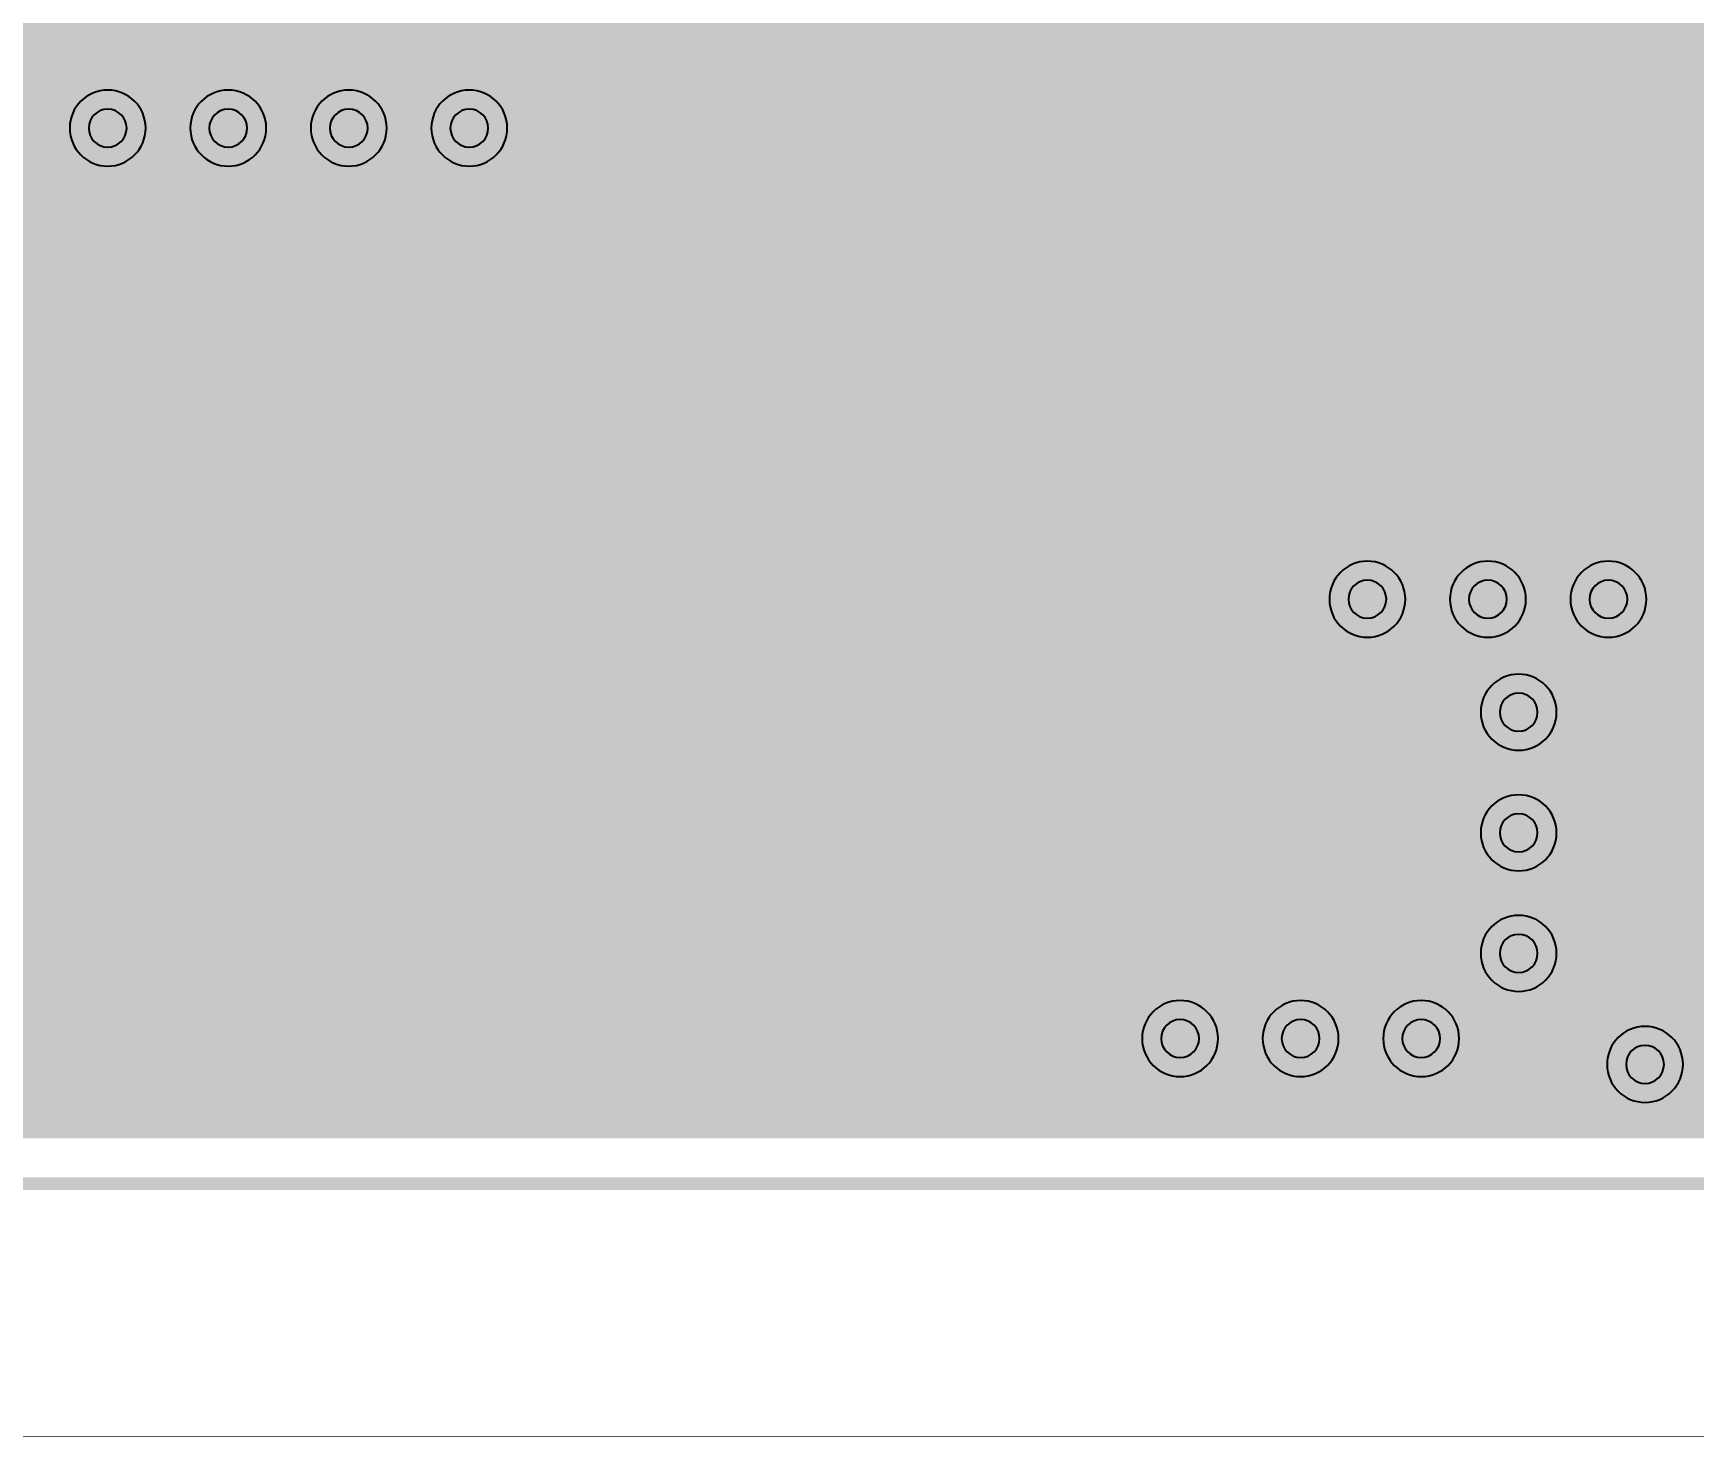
# Model space of a CAD drawing. Header units: millimetres. Extents: x -2 to 135, y -2 to 106.
# Drawn here: x 43.79 to 56.91, y -2 to 9.08 of the extents above; entities that cross this region are included whole.
import ezdxf

# ---------------------------------------------------------------- set-up
doc = ezdxf.new("R2010")
doc.units = ezdxf.units.MM
doc.header["$MEASUREMENT"] = 0
for name, color, linetype, true_color in [('Board-Outline-Layer', 7, 'Continuous', 0xff00ff), ('Bottom-Layer', 7, 'Continuous', 0x0000ff), ('Bottom-Paste-Mask-Layer', 7, 'Continuous', 0x800000), ('Bottom-Solder-Mask-Layer', 7, 'Continuous', 0xaa00ff), ('Hole-Layer', 7, 'Continuous', 0x222222), ('Multi-Layer', 7, 'Continuous', 0xc0c0c0), ('Top-Layer', 7, 'Continuous', 0xff0000), ('Top-Paste-Mask-Layer', 7, 'Continuous', 0x808080), ('Top-Silkscreen-Layer', 7, 'Continuous', 0xffcc00), ('Top-Solder-Mask-Layer', 7, 'Continuous', 0x800080)]:
    doc.layers.add(name, color=color, linetype=linetype, true_color=true_color)

msp = doc.modelspace()

# ---------------------------------------------------------------- hatches: boundary and pattern name
at = {"layer": 'Bottom-Layer'}
for points in [[(126.424, 0.358), (41.676, 0.358), (42.32, 1.129), (42.801, 2.011), (43.099, 2.97), (43.204, 3.969), (43.111, 4.969), (42.825, 5.932), (42.355, 6.82), (41.72, 7.598), (40.945, 8.237), (40.06, 8.713), (39.1, 9.005), (38.1, 9.104), (37.101, 9.005), (36.14, 8.713), (35.255, 8.237), (34.48, 7.598), (33.845, 6.82), (33.376, 5.932), (33.089, 4.969), (32.996, 3.969), (33.101, 2.97), (33.399, 2.011), (33.88, 1.129), (34.524, 0.358), (0.358, 0.358), (0.358, 99.542), (34.524, 99.542), (33.88, 98.771), (33.399, 97.889), (33.101, 96.93), (32.996, 95.931), (33.089, 94.931), (33.376, 93.968), (33.845, 93.081), (34.48, 92.302), (35.255, 91.663), (36.14, 91.188), (37.101, 90.895), (38.1, 90.796), (39.1, 90.895), (40.06, 91.188), (40.945, 91.663), (41.72, 92.302), (42.355, 93.081), (42.825, 93.968), (43.111, 94.931), (43.204, 95.931), (43.099, 96.93), (42.801, 97.889), (42.32, 98.771), (41.676, 99.542), (126.424, 99.542), (125.779, 98.77), (125.298, 97.886), (125, 96.924), (124.896, 95.923), (124.991, 94.922), (125.28, 93.958), (125.753, 93.069), (126.391, 92.291), (127.169, 91.653), (128.058, 91.18), (129.022, 90.891), (130.023, 90.796), (131.024, 90.9), (131.986, 91.198), (132.87, 91.679), (133.642, 92.324), (133.642, 7.576), (132.87, 8.221), (131.986, 8.702), (131.025, 9), (130.024, 9.104), (129.022, 9.009), (128.058, 8.72), (127.169, 8.247), (126.391, 7.609), (125.753, 6.831), (125.28, 5.943), (124.991, 4.979), (124.896, 3.977), (125, 2.976), (125.298, 2.015), (125.779, 1.131)], [(81.467, 49.917), (81.394, 49.63), (81.456, 49.339), (81.638, 49.106), (81.904, 48.975), (85.778, 45.101), (85.778, 31.758), (85.687, 31.516), (85.696, 31.257), (85.805, 31.021), (85.996, 30.846), (86.24, 30.758), (86.499, 30.772), (86.525, 30.497), (86.662, 30.257), (86.884, 30.094), (68.714, 11.924), (59.361, 11.924), (59.148, 11.882), (58.967, 11.761), (51.4, 4.194), (51.371, 4.17), (51.339, 4.15), (51.293, 4.128), (51.238, 4.108), (51.178, 4.092), (51.12, 4.081), (51.067, 4.076), (51.014, 4.076), (50.575, 4.006), (50.198, 3.77), (49.945, 3.404), (49.856, 2.969), (49.856, 2.469), (49.94, 2.045), (50.18, 1.685), (50.54, 1.445), (50.964, 1.361), (51.388, 1.445), (51.747, 1.685), (51.988, 2.045), (52.072, 2.469), (52.072, 2.969), (52.072, 2.994), (52.071, 3.019), (52.071, 3.072), (52.076, 3.124), (52.087, 3.183), (52.103, 3.242), (52.123, 3.298), (52.145, 3.344), (52.165, 3.376), (52.189, 3.404), (59.244, 10.459), (59.365, 10.158), (59.616, 9.951), (59.935, 9.89), (60.245, 9.989), (69.146, 9.989), (69.36, 10.031), (69.541, 10.152), (78.373, 18.985), (78.341, 18.67), (78.459, 18.376), (78.7, 18.172), (78.753, 18.133), (78.785, 18.107), (78.821, 18.073), (80.173, 16.72), (80.173, 8.567), (80.172, 8.542), (80.171, 8.529), (80.169, 8.521), (80.159, 8.498), (80.142, 8.474), (80.109, 8.434), (80.059, 8.379), (80, 8.314), (79.995, 8.309), (79.99, 8.303), (79.964, 8.272), (79.738, 7.883), (79.676, 7.438), (79.789, 7.003), (80.059, 6.644), (80.445, 6.414), (80.889, 6.349), (81.325, 6.458), (81.687, 6.724), (81.92, 7.108), (81.99, 7.552), (81.885, 7.989), (81.622, 8.353), (81.511, 8.459), (81.462, 8.508), (81.428, 8.548), (81.408, 8.577), (81.394, 8.604), (81.392, 8.613), (81.391, 8.623), (81.39, 8.644), (81.39, 16.972), (81.343, 17.205), (81.212, 17.402), (79.681, 18.933), (79.647, 18.969), (79.621, 19), (79.582, 19.054), (79.377, 19.295), (79.084, 19.413), (78.769, 19.38), (93.708, 34.319), (96.256, 34.319), (95.247, 33.311), (95.02, 32.95), (94.973, 32.526), (95.113, 32.124), (95.415, 31.822), (95.817, 31.681), (96.241, 31.729), (96.602, 31.956), (97.444, 32.797), (98.714, 32.797), (98.633, 32.507), (98.69, 32.212), (98.873, 31.972), (99.143, 31.839), (100.842, 30.139), (100.843, 30.135), (100.844, 30.132), (100.506, 30.132), (100.212, 30.229), (99.905, 30.181), (99.655, 29.998), (99.516, 29.72), (99.52, 29.409), (99.667, 29.135), (99.497, 28.953), (99.408, 28.721), (99.411, 28.472), (99.506, 28.242), (99.68, 28.064), (99.908, 27.963), (100.314, 27.557), (100.314, 24.567), (100.225, 24.34), (100.225, 24.096), (100.314, 23.87), (100.314, 23.327), (98.939, 21.953), (98.634, 21.789), (98.454, 21.493), (98.45, 21.146), (98.621, 20.846), (98.922, 20.674), (99.268, 20.679), (99.564, 20.858), (99.728, 21.163), (101.266, 22.702), (101.387, 22.883), (101.43, 23.096), (101.43, 23.87), (101.519, 24.096), (101.519, 24.34), (101.43, 24.567), (101.43, 27.788), (101.387, 28.002), (101.266, 28.183), (100.697, 28.752), (100.648, 28.891), (100.57, 29.015), (107.706, 29.015), (107.75, 29.017), (107.793, 29.022), (105.172, 26.401), (104.923, 26.315), (104.727, 26.138), (104.617, 25.898), (104.61, 25.635), (104.706, 25.39), (104.891, 25.202), (102.517, 22.828), (102.396, 22.647), (102.354, 22.433), (102.354, 19.008), (102.254, 18.676), (102.336, 18.34), (102.578, 18.092), (102.912, 18.001), (103.246, 18.092), (103.487, 18.34), (103.57, 18.676), (103.47, 19.008), (103.47, 21.154), (103.721, 20.963), (104.032, 20.91), (104.332, 21.008), (105.16, 21.008), (105.361, 20.743), (105.667, 20.61), (105.998, 20.644), (106.27, 20.835), (106.414, 21.135), (106.392, 21.468), (106.211, 21.747), (105.916, 21.902), (105.856, 21.961), (105.675, 22.082), (105.462, 22.124), (104.332, 22.124), (104.032, 22.223), (103.721, 22.17), (103.47, 21.979), (103.47, 22.202), (113.26, 31.992), (113.565, 32.156), (113.744, 32.451), (113.749, 32.797), (115.877, 32.797), (117.432, 31.242), (117.74, 31.036), (118.102, 30.961), (118.465, 31.03), (118.776, 31.23), (118.776, 21.821), (118.818, 21.608), (118.939, 21.427), (119.764, 20.602), (119.91, 20.316), (120.174, 20.134), (120.494, 20.098), (118.338, 17.942), (100.302, 17.942), (99.971, 18.042), (99.635, 17.96), (99.387, 17.718), (99.296, 17.384), (99.387, 17.05), (99.635, 16.809), (99.971, 16.726), (100.302, 16.826), (105.194, 16.826), (105.163, 16.561), (105.24, 16.306), (105.412, 16.102), (105.651, 15.983), (105.917, 15.968), (106.168, 16.061), (118.977, 16.061), (119.191, 16.104), (119.372, 16.225), (123.248, 20.101), (123.369, 20.282), (123.411, 20.495), (123.411, 28.533), (123.686, 28.457), (123.967, 28.504), (124.201, 28.666), (124.346, 28.911), (124.373, 29.195), (124.278, 29.463), (124.278, 33.473), (128.866, 38.061), (129.171, 38.225), (129.351, 38.521), (129.355, 38.867), (129.184, 39.168), (128.883, 39.34), (128.537, 39.335), (128.241, 39.156), (128.077, 38.851), (123.411, 34.185), (123.411, 34.901), (130.549, 42.039), (130.854, 42.203), (131.034, 42.499), (131.038, 42.845), (130.867, 43.146), (130.566, 43.318), (130.22, 43.313), (129.924, 43.134), (129.76, 42.829), (126.063, 39.132), (126.063, 46.506), (126.021, 46.719), (125.9, 46.9), (124.992, 47.808), (124.992, 50.186), (125.092, 50.517), (125.01, 50.854), (124.768, 51.102), (124.434, 51.193), (124.1, 51.102), (123.858, 50.854), (123.776, 50.517), (123.876, 50.186), (123.876, 47.853), (123.35, 48.379), (123.169, 48.5), (122.955, 48.543), (120.55, 48.543), (120.453, 48.593), (120.349, 48.626), (116.222, 52.753), (116.041, 52.874), (115.827, 52.917), (83.709, 52.917), (83.718, 53.214), (83.595, 53.485), (83.542, 53.591), (83.467, 53.683), (80.877, 56.274), (80.877, 64.941), (82.864, 66.928), (83.169, 67.092), (83.348, 67.388), (83.353, 67.734), (83.181, 68.034), (82.88, 68.206), (82.534, 68.202), (82.238, 68.022), (82.074, 67.717), (80.061, 65.703), (80.061, 66.573), (80.467, 66.979), (80.771, 67.143), (80.951, 67.439), (80.956, 67.785), (80.784, 68.085), (80.483, 68.257), (80.137, 68.253), (79.841, 68.073), (79.677, 67.768), (79.293, 67.384), (79.236, 67.684), (79.051, 67.927), (78.775, 68.059), (78.47, 68.053), (78.2, 67.909), (78.024, 67.659), (77.98, 67.357), (78.077, 67.067), (78.077, 55.325), (76.797, 56.606), (76.797, 67.22), (76.896, 67.552), (76.814, 67.888), (76.572, 68.136), (76.238, 68.227), (75.904, 68.136), (75.663, 67.888), (75.58, 67.552), (75.68, 67.22), (75.68, 56.375), (75.723, 56.161), (75.844, 55.98), (80.224, 51.6), (79.545, 51.6), (79.214, 51.699), (78.877, 51.617), (78.629, 51.375), (78.538, 51.041), (78.629, 50.707), (78.877, 50.466), (79.214, 50.384), (79.545, 50.483), (82.498, 50.483), (82.466, 50.298), (82.487, 50.111), (82.226, 50.251), (81.93, 50.263), (81.659, 50.144)], [(49.532, 1.719), (49.532, 3.719), (49.484, 3.898), (49.353, 4.029), (49.174, 4.077), (47.674, 4.077), (47.495, 4.029), (47.364, 3.898), (47.316, 3.719), (47.316, 1.719), (47.364, 1.54), (47.495, 1.409), (47.674, 1.361), (49.174, 1.361), (49.353, 1.409), (49.484, 1.54)], [(47.674, 1.719), (47.674, 3.719), (49.174, 3.719), (49.174, 1.719)], [(51.714, 2.469), (51.64, 2.143), (51.431, 1.882), (51.131, 1.737), (50.797, 1.737), (50.496, 1.882), (50.288, 2.143), (50.214, 2.469), (50.214, 2.969), (50.288, 3.294), (50.496, 3.555), (50.797, 3.7), (51.131, 3.7), (51.431, 3.555), (51.64, 3.294), (51.714, 2.969)], [(54.254, 2.469), (54.18, 2.143), (53.971, 1.882), (53.671, 1.737), (53.337, 1.737), (53.036, 1.882), (52.828, 2.143), (52.754, 2.469), (52.754, 2.969), (52.828, 3.294), (53.036, 3.555), (53.337, 3.7), (53.671, 3.7), (53.971, 3.555), (54.18, 3.294), (54.254, 2.969)]]:
    msp.add_hatch(color=256, dxfattribs=at).paths.add_polyline_path(points)
at = {"layer": 'Bottom-Paste-Mask-Layer'}
for points in [[(47.674, 1.719), (47.674, 3.719), (49.174, 3.719), (49.174, 1.719)], [(51.714, 2.469), (51.64, 2.143), (51.431, 1.882), (51.131, 1.737), (50.797, 1.737), (50.496, 1.882), (50.288, 2.143), (50.214, 2.469), (50.214, 2.969), (50.288, 3.294), (50.496, 3.555), (50.797, 3.7), (51.131, 3.7), (51.431, 3.555), (51.64, 3.294), (51.714, 2.969)], [(54.254, 2.469), (54.18, 2.143), (53.971, 1.882), (53.671, 1.737), (53.337, 1.737), (53.036, 1.882), (52.828, 2.143), (52.754, 2.469), (52.754, 2.969), (52.828, 3.294), (53.036, 3.555), (53.337, 3.7), (53.671, 3.7), (53.971, 3.555), (54.18, 3.294), (54.254, 2.969)]]:
    msp.add_hatch(color=256, dxfattribs=at).paths.add_polyline_path(points)
at = {"layer": 'Bottom-Solder-Mask-Layer'}
for points in [[(47.623, 1.668), (47.623, 3.77), (49.225, 3.77), (49.225, 1.668)], [(51.765, 2.469), (51.686, 2.121), (51.463, 1.842), (51.142, 1.688), (50.786, 1.688), (50.464, 1.842), (50.242, 2.121), (50.163, 2.469), (50.163, 2.969), (50.242, 3.316), (50.464, 3.595), (50.786, 3.75), (51.142, 3.75), (51.463, 3.595), (51.686, 3.316), (51.765, 2.969)], [(54.305, 2.469), (54.226, 2.121), (54.003, 1.842), (53.682, 1.688), (53.326, 1.688), (53.004, 1.842), (52.782, 2.121), (52.703, 2.469), (52.703, 2.969), (52.782, 3.316), (53.004, 3.595), (53.326, 3.75), (53.682, 3.75), (54.003, 3.595), (54.226, 3.316), (54.305, 2.969)]]:
    msp.add_hatch(color=256, dxfattribs=at).paths.add_polyline_path(points)
at = {"layer": 'Hole-Layer'}
for points in [[(47.974, 2.719, 1), (48.874, 2.719, 1)], [(50.514, 2.719, 1), (51.414, 2.719, 1)], [(53.054, 2.719, 1), (53.954, 2.719, 1)]]:
    msp.add_hatch(color=256, dxfattribs=at).paths.add_polyline_path(points)
at = {"layer": 'Multi-Layer'}
for points in [[(47.674, 1.719), (47.674, 3.719), (49.174, 3.719), (49.174, 1.719)], [(47.674, 1.719), (47.674, 3.719), (49.174, 3.719), (49.174, 1.719)], [(47.674, 1.719), (47.674, 3.719), (49.174, 3.719), (49.174, 1.719)], [(51.714, 2.469), (51.64, 2.143), (51.431, 1.882), (51.131, 1.737), (50.797, 1.737), (50.496, 1.882), (50.288, 2.143), (50.214, 2.469), (50.214, 2.969), (50.288, 3.294), (50.496, 3.555), (50.797, 3.7), (51.131, 3.7), (51.431, 3.555), (51.64, 3.294), (51.714, 2.969)], [(51.714, 2.469), (51.64, 2.143), (51.431, 1.882), (51.131, 1.737), (50.797, 1.737), (50.496, 1.882), (50.288, 2.143), (50.214, 2.469), (50.214, 2.969), (50.288, 3.294), (50.496, 3.555), (50.797, 3.7), (51.131, 3.7), (51.431, 3.555), (51.64, 3.294), (51.714, 2.969)], [(51.714, 2.469), (51.64, 2.143), (51.431, 1.882), (51.131, 1.737), (50.797, 1.737), (50.496, 1.882), (50.288, 2.143), (50.214, 2.469), (50.214, 2.969), (50.288, 3.294), (50.496, 3.555), (50.797, 3.7), (51.131, 3.7), (51.431, 3.555), (51.64, 3.294), (51.714, 2.969)], [(54.254, 2.469), (54.18, 2.143), (53.971, 1.882), (53.671, 1.737), (53.337, 1.737), (53.036, 1.882), (52.828, 2.143), (52.754, 2.469), (52.754, 2.969), (52.828, 3.294), (53.036, 3.555), (53.337, 3.7), (53.671, 3.7), (53.971, 3.555), (54.18, 3.294), (54.254, 2.969)], [(54.254, 2.469), (54.18, 2.143), (53.971, 1.882), (53.671, 1.737), (53.337, 1.737), (53.036, 1.882), (52.828, 2.143), (52.754, 2.469), (52.754, 2.969), (52.828, 3.294), (53.036, 3.555), (53.337, 3.7), (53.671, 3.7), (53.971, 3.555), (54.18, 3.294), (54.254, 2.969)], [(54.254, 2.469), (54.18, 2.143), (53.971, 1.882), (53.671, 1.737), (53.337, 1.737), (53.036, 1.882), (52.828, 2.143), (52.754, 2.469), (52.754, 2.969), (52.828, 3.294), (53.036, 3.555), (53.337, 3.7), (53.671, 3.7), (53.971, 3.555), (54.18, 3.294), (54.254, 2.969)]]:
    msp.add_hatch(color=256, dxfattribs=at).paths.add_polyline_path(points)
at = {"layer": 'Top-Layer'}
for points in [[(126.424, 0.358), (41.676, 0.358), (42.32, 1.129), (42.801, 2.011), (43.099, 2.97), (43.204, 3.969), (43.111, 4.969), (42.825, 5.932), (42.355, 6.82), (41.72, 7.598), (40.945, 8.237), (40.06, 8.713), (39.1, 9.005), (38.1, 9.104), (37.101, 9.005), (36.14, 8.713), (35.255, 8.237), (34.48, 7.598), (33.845, 6.82), (33.376, 5.932), (33.089, 4.969), (32.996, 3.969), (33.101, 2.97), (33.399, 2.011), (33.88, 1.129), (34.524, 0.358), (0.358, 0.358), (0.358, 99.542), (34.524, 99.542), (33.88, 98.771), (33.399, 97.889), (33.101, 96.93), (32.996, 95.931), (33.089, 94.931), (33.376, 93.968), (33.845, 93.081), (34.48, 92.302), (35.255, 91.663), (36.14, 91.188), (37.101, 90.895), (38.1, 90.796), (39.1, 90.895), (40.06, 91.188), (40.945, 91.663), (41.72, 92.302), (42.355, 93.081), (42.825, 93.968), (43.111, 94.931), (43.204, 95.931), (43.099, 96.93), (42.801, 97.889), (42.32, 98.771), (41.676, 99.542), (126.424, 99.542), (125.779, 98.77), (125.298, 97.886), (125, 96.924), (124.896, 95.923), (124.991, 94.922), (125.28, 93.958), (125.753, 93.069), (126.391, 92.291), (127.169, 91.653), (128.058, 91.18), (129.022, 90.891), (130.023, 90.796), (131.024, 90.9), (131.986, 91.198), (132.87, 91.679), (133.642, 92.324), (133.642, 7.576), (132.87, 8.221), (131.986, 8.702), (131.025, 9), (130.024, 9.104), (129.022, 9.009), (128.058, 8.72), (127.169, 8.247), (126.391, 7.609), (125.753, 6.831), (125.28, 5.943), (124.991, 4.979), (124.896, 3.977), (125, 2.976), (125.298, 2.015), (125.779, 1.131)], [(60.725, 12.57), (60.92, 12.409), (61.142, 12.286), (61.142, 9.264), (52.625, 9.264), (52.258, 9.191), (51.948, 8.984), (47.746, 4.782), (47.539, 4.472), (47.466, 4.105), (47.451, 4.027), (47.41, 3.96), (47.34, 3.848), (47.316, 3.719), (47.316, 1.719), (47.364, 1.54), (47.495, 1.409), (47.674, 1.361), (49.174, 1.361), (49.353, 1.409), (49.484, 1.54), (49.532, 1.719), (49.532, 3.719), (49.527, 3.779), (49.512, 3.838), (53.022, 7.348), (57.017, 7.348), (57.017, 7.237), (57.061, 7.067), (57.18, 6.937), (57.061, 6.808), (57.017, 6.637), (57.017, 5.637), (57.088, 5.424), (57.271, 5.295), (57.314, 5.236), (57.345, 5.169), (57.316, 5.107), (57.276, 5.05), (57.077, 4.924), (56.999, 4.701), (56.999, 3.801), (57.047, 3.622), (57.178, 3.491), (57.358, 3.443), (58.358, 3.443), (58.537, 3.491), (58.668, 3.622), (58.716, 3.801), (58.716, 4.701), (58.692, 4.83), (58.623, 4.942), (58.55, 5.044), (58.503, 5.159), (58.535, 5.231), (58.58, 5.295), (58.763, 5.424), (58.834, 5.637), (58.834, 6.637), (58.791, 6.808), (58.671, 6.937), (58.791, 7.067), (58.834, 7.237), (58.834, 7.348), (60.773, 7.348), (60.963, 6.588), (61.085, 5.813), (60.888, 5.294), (60.862, 4.739), (61.011, 4.203), (61.32, 3.741), (61.758, 3.399), (62.28, 3.21), (62.836, 3.193), (63.369, 3.351), (63.826, 3.668), (64.161, 4.111), (64.342, 4.637), (64.349, 5.192), (64.182, 5.722), (63.858, 6.174), (63.858, 9.531), (63.953, 10.997), (64.235, 12.439), (64.244, 12.485), (64.247, 12.531), (64.247, 14.531), (64.199, 14.71), (64.068, 14.841), (63.889, 14.889), (62.248, 14.889), (60.307, 16.83), (60.307, 35.693), (60.225, 36.158), (59.99, 36.566), (59.628, 36.87), (59.185, 37.031), (58.713, 37.031), (58.27, 36.87), (57.909, 36.566), (57.673, 36.158), (57.591, 35.693), (57.591, 16.267), (57.637, 15.915), (57.773, 15.588), (57.989, 15.307)], [(49.856, 2.969), (49.856, 2.469), (49.94, 2.045), (50.18, 1.685), (50.54, 1.445), (50.964, 1.361), (51.388, 1.445), (51.747, 1.685), (51.988, 2.045), (52.072, 2.469), (52.072, 2.969), (51.988, 3.393), (51.747, 3.752), (51.388, 3.992), (50.964, 4.077), (50.54, 3.992), (50.18, 3.752), (49.94, 3.393)], [(47.674, 1.719), (47.674, 3.719), (49.174, 3.719), (49.174, 1.719)], [(51.714, 2.469), (51.64, 2.143), (51.431, 1.882), (51.131, 1.737), (50.797, 1.737), (50.496, 1.882), (50.288, 2.143), (50.214, 2.469), (50.214, 2.969), (50.288, 3.294), (50.496, 3.555), (50.797, 3.7), (51.131, 3.7), (51.431, 3.555), (51.64, 3.294), (51.714, 2.969)], [(54.254, 2.469), (54.18, 2.143), (53.971, 1.882), (53.671, 1.737), (53.337, 1.737), (53.036, 1.882), (52.828, 2.143), (52.754, 2.469), (52.754, 2.969), (52.828, 3.294), (53.036, 3.555), (53.337, 3.7), (53.671, 3.7), (53.971, 3.555), (54.18, 3.294), (54.254, 2.969)]]:
    msp.add_hatch(color=256, dxfattribs=at).paths.add_polyline_path(points)
at = {"layer": 'Top-Paste-Mask-Layer'}
for points in [[(47.674, 1.719), (47.674, 3.719), (49.174, 3.719), (49.174, 1.719)], [(51.714, 2.469), (51.64, 2.143), (51.431, 1.882), (51.131, 1.737), (50.797, 1.737), (50.496, 1.882), (50.288, 2.143), (50.214, 2.469), (50.214, 2.969), (50.288, 3.294), (50.496, 3.555), (50.797, 3.7), (51.131, 3.7), (51.431, 3.555), (51.64, 3.294), (51.714, 2.969)], [(54.254, 2.469), (54.18, 2.143), (53.971, 1.882), (53.671, 1.737), (53.337, 1.737), (53.036, 1.882), (52.828, 2.143), (52.754, 2.469), (52.754, 2.969), (52.828, 3.294), (53.036, 3.555), (53.337, 3.7), (53.671, 3.7), (53.971, 3.555), (54.18, 3.294), (54.254, 2.969)]]:
    msp.add_hatch(color=256, dxfattribs=at).paths.add_polyline_path(points)
at = {"layer": 'Top-Solder-Mask-Layer'}
for points in [[(47.623, 1.668), (47.623, 3.77), (49.225, 3.77), (49.225, 1.668)], [(51.765, 2.469), (51.686, 2.121), (51.463, 1.842), (51.142, 1.688), (50.786, 1.688), (50.464, 1.842), (50.242, 2.121), (50.163, 2.469), (50.163, 2.969), (50.242, 3.316), (50.464, 3.595), (50.786, 3.75), (51.142, 3.75), (51.463, 3.595), (51.686, 3.316), (51.765, 2.969)], [(54.305, 2.469), (54.226, 2.121), (54.003, 1.842), (53.682, 1.688), (53.326, 1.688), (53.004, 1.842), (52.782, 2.121), (52.703, 2.469), (52.703, 2.969), (52.782, 3.316), (53.004, 3.595), (53.326, 3.75), (53.682, 3.75), (54.003, 3.595), (54.226, 3.316), (54.305, 2.969)]]:
    msp.add_hatch(color=256, dxfattribs=at).paths.add_polyline_path(points)

# ---------------------------------------------------------------- linework, layer by layer
at = {"layer": 'Board-Outline-Layer', "const_width": 0.1}
msp.add_lwpolyline([(0, 0), (0, 99.9), (134, 99.9), (134, 0)], close=True, dxfattribs=at)
at = {"layer": 'Bottom-Layer', "const_width": 0.00508}
msp.add_lwpolyline([(-2.201, -1.996), (-2.201, 101.841), (135.093, 101.841), (135.093, -1.996)], close=True, dxfattribs=at)
at = {"layer": 'Bottom-Layer', "const_width": 0.4}
for points in [[(59.361, 11.366), (50.964, 2.969)], [(50.964, 2.969), (50.964, 2.719)]]:
    msp.add_lwpolyline(points, dxfattribs=at)
at = {"layer": 'Hole-Layer'}
for points in [[(44.231, 8.332, 1), (44.531, 8.332), (44.531, 8.332, 1), (44.231, 8.332)], [(45.183, 8.332, 1), (45.483, 8.332), (45.483, 8.332, 1), (45.183, 8.332)], [(46.135, 8.332, 1), (46.435, 8.332), (46.435, 8.332, 1), (46.135, 8.332)], [(47.087, 8.332, 1), (47.387, 8.332), (47.387, 8.332, 1), (47.087, 8.332)], [(54.18, 4.613, 1), (54.48, 4.613), (54.48, 4.613, 1), (54.18, 4.613)], [(55.132, 4.613, 1), (55.432, 4.613), (55.432, 4.613, 1), (55.132, 4.613)], [(56.084, 4.613, 1), (56.384, 4.613), (56.384, 4.613, 1), (56.084, 4.613)], [(55.375, 3.721, 1), (55.675, 3.721), (55.675, 3.721, 1), (55.375, 3.721)], [(55.375, 2.769, 1), (55.675, 2.769), (55.675, 2.769, 1), (55.375, 2.769)], [(55.375, 1.817, 1), (55.675, 1.817), (55.675, 1.817, 1), (55.375, 1.817)], [(52.701, 1.145, 1), (53.001, 1.145), (53.001, 1.145, 1), (52.701, 1.145)], [(53.653, 1.145, 1), (53.953, 1.145), (53.953, 1.145, 1), (53.653, 1.145)], [(54.605, 1.145, 1), (54.905, 1.145), (54.905, 1.145, 1), (54.605, 1.145)], [(56.373, 0.941, 1), (56.673, 0.941), (56.673, 0.941, 1), (56.373, 0.941)]]:
    msp.add_lwpolyline(points, format="xyb", dxfattribs=at)
at = {"layer": 'Multi-Layer'}
for points in [[(44.081, 8.332, 1), (44.681, 8.332, 1)], [(45.033, 8.332, 1), (45.633, 8.332, 1)], [(45.985, 8.332, 1), (46.585, 8.332, 1)], [(46.937, 8.332, 1), (47.537, 8.332, 1)], [(54.03, 4.613, 1), (54.63, 4.613, 1)], [(54.982, 4.613, 1), (55.582, 4.613, 1)], [(55.934, 4.613, 1), (56.534, 4.613, 1)], [(55.225, 3.721, 1), (55.825, 3.721, 1)], [(55.225, 2.769, 1), (55.825, 2.769, 1)], [(55.225, 1.817, 1), (55.825, 1.817, 1)], [(52.551, 1.145, 1), (53.151, 1.145, 1)], [(53.503, 1.145, 1), (54.103, 1.145, 1)], [(54.455, 1.145, 1), (55.055, 1.145, 1)], [(56.223, 0.941, 1), (56.823, 0.941, 1)]]:
    msp.add_lwpolyline(points, format="xyb", close=True, dxfattribs=at)
at = {"layer": 'Top-Layer', "const_width": 0.00508}
msp.add_lwpolyline([(-2.201, -1.996), (-2.201, 101.841), (135.093, 101.841), (135.093, -1.996)], close=True, dxfattribs=at)
at = {"layer": 'Top-Layer', "const_width": 1.2}
for points in [[(48.424, 4.105), (52.625, 8.306)], [(52.625, 8.306), (61.401, 8.306)], [(48.424, 2.719), (48.424, 4.105)]]:
    msp.add_lwpolyline(points, dxfattribs=at)
at = {"layer": 'Top-Silkscreen-Layer', "const_width": 0.2}
for points in [[(45.964, 6.269), (45.964, 0.469)], [(45.964, 6.269), (55.964, 6.269)], [(45.964, 6.269), (45.964, 0.469)], [(45.964, 6.269), (55.964, 6.269)], [(55.964, 6.269), (55.964, 0.469)], [(55.964, 6.269), (55.964, 0.469)], [(47.662, 1.195), (49.186, 1.195)], [(47.662, 1.195), (47.662, 0.469)], [(47.662, 1.195), (49.186, 1.195)], [(47.662, 1.195), (47.662, 0.469)], [(49.186, 1.195), (49.186, 0.469)], [(49.186, 1.195), (49.186, 0.469)], [(52.742, 1.195), (54.266, 1.195)], [(52.742, 1.195), (52.742, 1.068)], [(52.742, 1.195), (54.266, 1.195)], [(52.742, 1.195), (52.742, 1.068)], [(54.266, 1.195), (54.266, 0.469)], [(54.266, 1.195), (54.266, 0.469)], [(52.742, 1.068), (52.742, 0.469)], [(52.742, 1.068), (52.742, 0.469)], [(45.964, 0.469), (55.964, 0.469)], [(45.964, 0.469), (55.964, 0.469)]]:
    msp.add_lwpolyline(points, dxfattribs=at)

doc.saveas('drawing.dxf')
